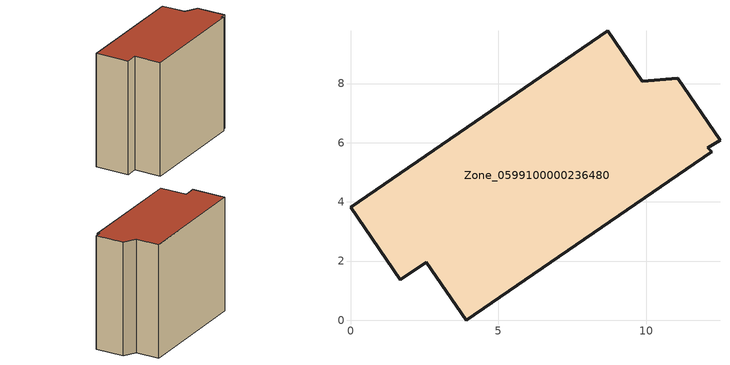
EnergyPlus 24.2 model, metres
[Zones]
Zone_0599100000236480
 floor ground (C_G): 12.49,6.08 12.08,5.83 12.21,5.7 3.91,0 2.56,1.96 1.69,1.36 0,3.81 8.7,9.78 9.87,8.07 11.06,8.17 z0
 wall outside (C_F): 8.7,9.78 0,3.81 1.69,1.36 2.56,1.96 3.91,0 12.21,5.7 12.08,5.83 12.49,6.08 11.06,8.17 9.87,8.07 8.7,9.78 z0:10.06
 roof outside (C_R): 12.08,5.83 12.49,6.08 11.06,8.17 9.87,8.07 8.7,9.78 0,3.81 1.69,1.36 2.56,1.96 3.91,0 12.21,5.7 z10.06
[BUILDING]
Pand.0599100000236480: North Axis=0; Terrain=City; Loads Convergence Tolerance Value=0.04; Temperature Convergence Tolerance Value=0.4; Solar Distribution=FullExterior; Maximum Number of Warmup Days=25; Minimum Number of Warmup Days=1
[Site:Location]
Rotterdam.The.Hague.AP_ZH_NLD Design_Conditions: Latitude=51.96; Longitude=4.45; Time Zone=1; Elevation=-4.5
[SITE:GROUNDTEMPERATURE:BUILDINGSURFACE]
18, 18, 18, 18, 18, 18, 18, 18, 18, 18, 18, 18
[MATERIAL] Thermal Absorptance=0.9; Solar Absorptance=0.7; Visible Absorptance=0.7
Name | Roughness | Thickness | Conductivity | Density | Specific Heat
G.TI.1946 | MediumSmooth | 0.15 | 1 | 540 | 1210
F.TI.1946 | Rough | 0.3 | 0.857143 | 1920 | 840
R.TI.1946 | MediumRough | 0.2 | 0.1 | 1500 | 1000
[CONSTRUCTION]
C_G: G.TI.1946
C_F: F.TI.1946
C_R: R.TI.1946
[ZONE]
Zone_0599100000236480: Type=1; Multiplier=1; Ceiling Height=Autocalculate; Volume=Autocalculate; Floor Area=autocalculate; Part of Total Floor Area=Yes
[ZONEINFILTRATION:DESIGNFLOWRATE]
Infil_Zone_0599100000236480: Zone or ZoneList or Space or SpaceList=Zone_0599100000236480; Schedule=AlwaysOn; Design Flow Rate Calculation Method=Flow/Area; Flow Rate per Floor Area=0.003; Constant Term Coefficient=1; Temperature Term Coefficient=0; Velocity Term Coefficient=0; Velocity Squared Term Coefficient=0
[HVACTEMPLATE:ZONE:IDEALLOADSAIRSYSTEM]
Zone_0599100000236480: Maximum Heating Supply Air Temperature=50; Minimum Cooling Supply Air Temperature=13; Maximum Heating Supply Air Humidity Ratio=0.0156; Minimum Cooling Supply Air Humidity Ratio=0.0077; Heating Limit=NoLimit; Cooling Limit=NoLimit; Dehumidification Control Type=ConstantSensibleHeatRatio; Cooling Sensible Heat Ratio=0.7; Dehumidification Setpoint=60; Humidification Control Type=None; Humidification Setpoint=30; Outdoor Air Method=None; Outdoor Air Flow Rate per Person=0.00944; Outdoor Air Flow Rate per Zone Floor Area=0; Outdoor Air Flow Rate per Zone=0; Demand Controlled Ventilation Type=None; Outdoor Air Economizer Type=NoEconomizer; Heat Recovery Type=None; Sensible Heat Recovery Effectiveness=0.7; Latent Heat Recovery Effectiveness=0.65
[ZONECONTROL:THERMOSTAT]
ThermostatControl_Zone_0599100000236480: Zone or ZoneList=Zone_0599100000236480; Control Type Schedule=DualSetpointControlType; Control 1=Thermostat_Zone_0599100000236480; Temperature Difference Between Cutout And Setpoint=0
[THERMOSTATSETPOINT:DUALSETPOINT]
Thermostat_Zone_0599100000236480: Heating Setpoint Temperature Schedule=HeatingSetpoint_Zone_0599100000236480; Cooling Setpoint Temperature Schedule=CoolingSetpoint_Zone_0599100000236480
[SCHEDULE:COMPACT]
HeatingSetpoint_Zone_0599100000236480: Through: 12/31, For: AllDays, Until: 24:00, 21
CoolingSetpoint_Zone_0599100000236480: Through: 12/31, For: AllDays, Until: 24:00, 24
DualSetpointControlType: Through: 12/31, For: AllDays, Until: 24:00, 4
AlwaysOn: Through: 12/31, For: AllDays, Until: 24:00, 1
